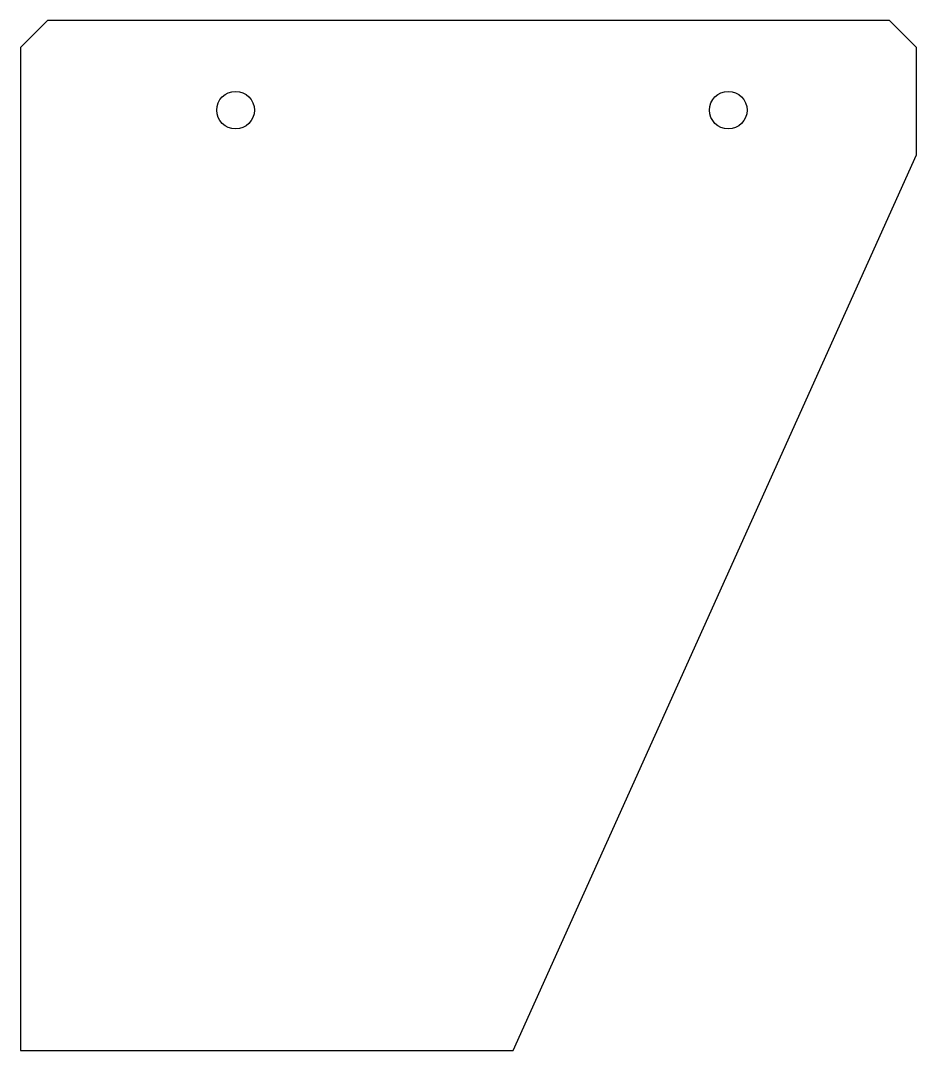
# Model space of a CAD drawing. Extents: x 0 to 100, y -100 to 15.
import ezdxf

# ---------------------------------------------------------------- set-up
doc = ezdxf.new("R2010")
doc.units = 0
doc.layers.get('0').update_dxf_attribs({"linetype": 'continuous'})

# ---------------------------------------------------------------- blocks, each defined once
blk = doc.blocks.new('FACEFEAT')
at = {"color": 0}
for p, q in [((0, 12), (3, 15)), ((97, 15), (3, 15)), ((97, 15), (100, 12)), ((0, 12), (0, -100)), ((100, 0), (100, 12)), ((55, -100), (100, 0)), ((0, -100), (55, -100))]:
    blk.add_line(p, q, dxfattribs=at)
for centre in [(24, 5), (79, 5)]:
    blk.add_circle(centre, 2.1, dxfattribs=at)

msp = doc.modelspace()

# ---------------------------------------------------------------- block references
at = {"color": 0}
msp.add_blockref('FACEFEAT', (0, 0), dxfattribs=at)

doc.saveas('drawing.dxf')
